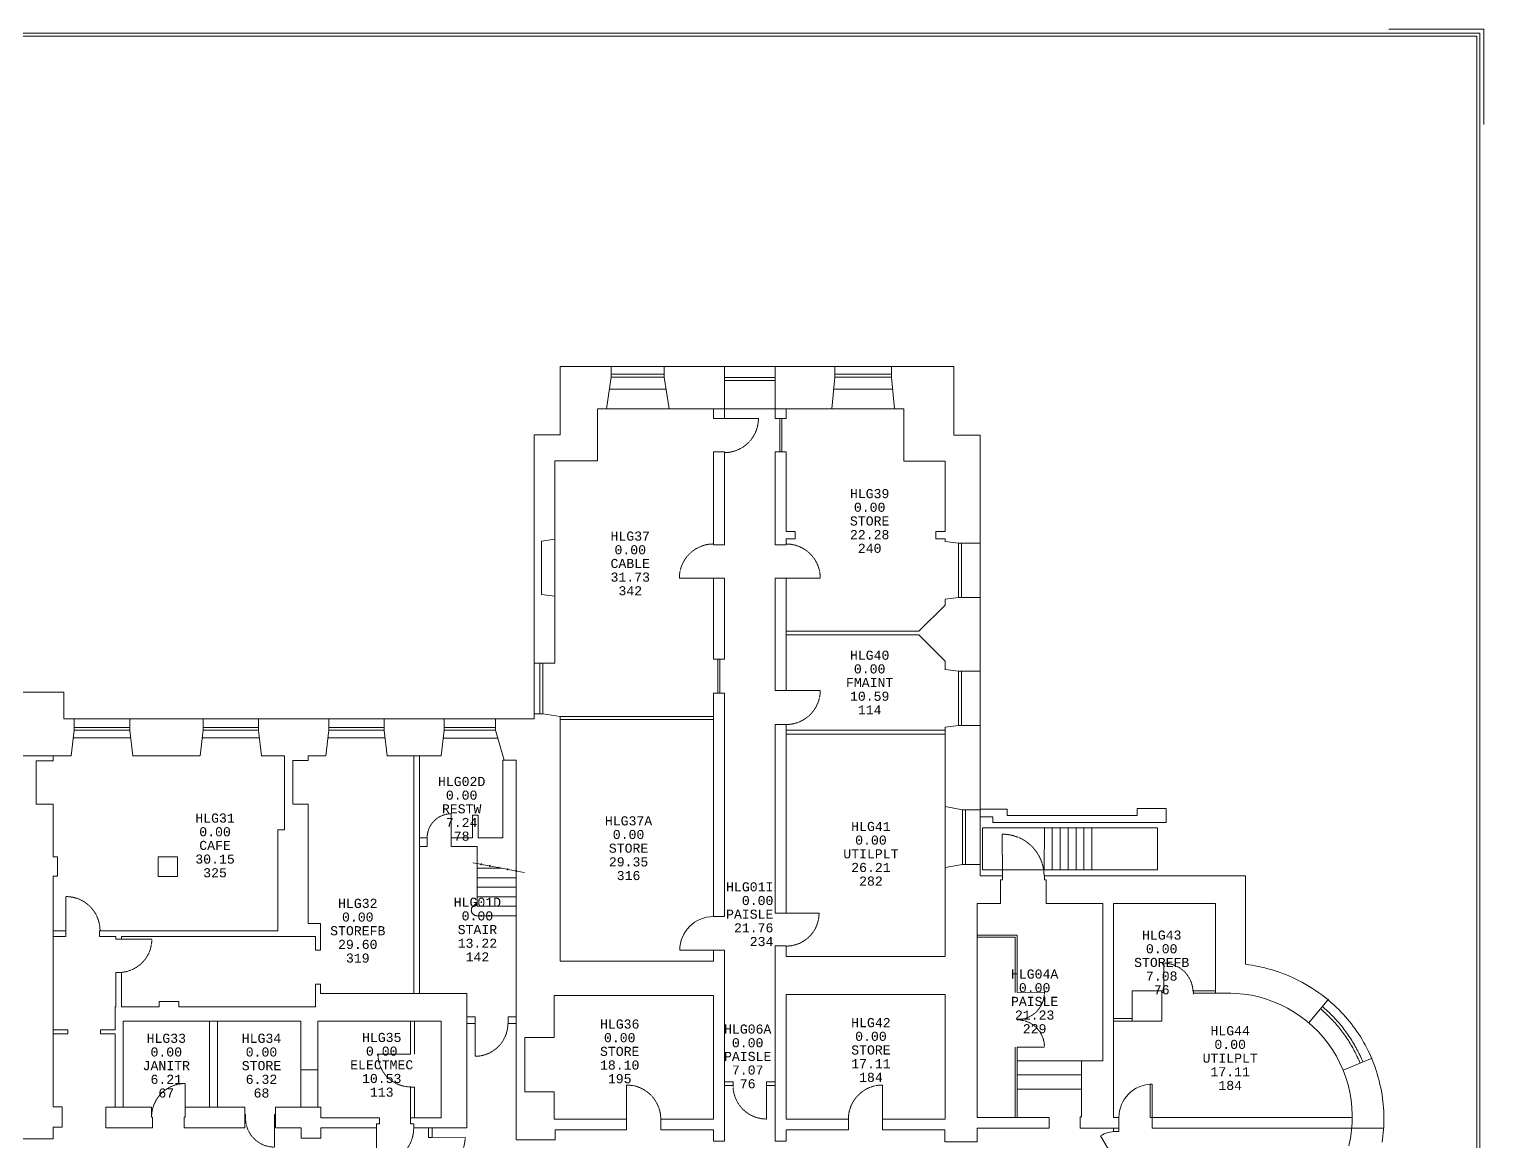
# Model space of a CAD drawing. Extents: x 0 to 84000, y 0 to 59400.
# Drawn here: x 47289 to 84000, y 31325 to 59400 of the extents above; entities that cross this region are included whole.
import ezdxf
from ezdxf.enums import TextEntityAlignment as Align

# ---------------------------------------------------------------- set-up
doc = ezdxf.new("R2010")
doc.units = 0
doc.header["$MEASUREMENT"] = 0
doc.linetypes.add('HIDDEN', pattern=[0.375, 0.25, -0.125])
doc.layers.get('0').update_dxf_attribs({"linetype": 'CONTINUOUS', "lineweight": 0})
for name, color, linetype, lineweight in [('001BUILDING', 7, 'CONTINUOUS', 0), ('001FORMAT', 7, 'CONTINUOUS', 0), ('001PARTITIONING', 7, 'CONTINUOUS', 0), ('RM$TXT', 7, 'CONTINUOUS', 0)]:
    doc.layers.add(name, color=color, linetype=linetype, lineweight=lineweight)
doc.styles.add('MONOTXT', font='MONOTXT')

# ---------------------------------------------------------------- blocks, each defined once
blk = doc.blocks.new('5HH0220B')
at = {"linetype": 'HIDDEN'}
for p, q in [((-581.947831, 738.197984), (-610.480682, 714.7817)), ((-552.51766, 760.47602), (-581.947831, 738.197984)), ((-522.235546, 781.581458), (-552.51766, 760.47602)), ((-491.148184, 801.481755), (-522.235546, 781.581458)), ((-459.303507, 820.146225), (-491.148184, 801.481755)), ((-426.750617, 837.546089), (-459.303507, 820.146225)), ((-393.539709, 853.654519), (-426.750617, 837.546089)), ((-359.721992, 868.446676), (-393.539709, 853.654519)), ((-325.34961, 881.899752), (-359.721992, 868.446676)), ((-290.475563, 893.993003), (-325.34961, 881.899752)), ((-255.153623, 904.707782), (-290.475563, 893.993003)), ((-219.438255, 914.027567), (-255.153623, 904.707782)), ((-183.38453, 921.937989), (-219.438255, 914.027567)), ((-147.048038, 928.42685), (-183.38453, 921.937989)), ((-110.48481, 933.484145), (-147.048038, 928.42685)), ((-73.751222, 937.102075), (-110.48481, 933.484145)), ((-36.903915, 939.275062), (-73.751222, 937.102075)), ((0.000295, 939.999756), (-36.903915, 939.275062)), ((-853.654149, 393.540513), (-868.446338, 359.72281)), ((-837.545688, 426.751406), (-853.654149, 393.540513)), ((-820.145792, 459.304279), (-837.545688, 426.751406)), ((-801.481292, 491.148938), (-820.145792, 459.304279)), ((-781.580966, 522.236282), (-801.481292, 491.148938)), ((-760.4755, 552.518376), (-781.580966, 522.236282)), ((-738.197436, 581.948526), (-760.4755, 552.518376)), ((-714.781125, 610.481355), (-738.197436, 581.948526)), ((-690.262674, 638.072866), (-714.781125, 610.481355)), ((-664.679889, 664.680515), (-690.262674, 638.072866)), ((-638.072216, 690.263275), (-664.679889, 664.680515)), ((-610.480682, 714.7817), (-638.072216, 690.263275)), ((-939.275027, 36.9048), (-939.999756, 0.00059)), ((-937.102005, 73.752104), (-939.275027, 36.9048)), ((-933.48404, 110.485689), (-937.102005, 73.752104)), ((-928.426711, 147.048913), (-933.48404, 110.485689)), ((-921.937816, 183.385398), (-928.426711, 147.048913)), ((-914.02736, 219.439116), (-921.937816, 183.385398)), ((-904.707541, 255.154475), (-914.02736, 219.439116)), ((-893.992729, 290.476404), (-904.707541, 255.154475)), ((-881.899446, 325.350441), (-893.992729, 290.476404)), ((-868.446338, 359.72281), (-881.899446, 325.350441))]:
    blk.add_line(p, q, dxfattribs=at)
at = {"linetype": 'Continuous'}
blk.add_line((0, 940), (0, 0), dxfattribs=at)
blk = doc.blocks.new('6HH0220B')
at = {"linetype": 'HIDDEN'}
for p, q in [((-622.426914, 381.424147), (-636.921685, 356.693722)), ((-606.972407, 405.566444), (-622.426914, 381.424147)), ((-590.581993, 429.083387), (-606.972407, 405.566444)), ((-573.280944, 451.938715), (-590.581993, 429.083387)), ((-555.095939, 474.097187), (-573.280944, 451.938715)), ((-536.055015, 495.524635), (-555.095939, 474.097187)), ((-516.187535, 516.188021), (-536.055015, 495.524635)), ((-495.52413, 536.055482), (-516.187535, 516.188021)), ((-474.096664, 555.096385), (-495.52413, 536.055482)), ((-451.938175, 573.28137), (-474.096664, 555.096385)), ((-429.082831, 590.582397), (-451.938175, 573.28137)), ((-405.565873, 606.972789), (-429.082831, 590.582397)), ((-381.423561, 622.427274), (-405.565873, 606.972789)), ((-356.693122, 636.922021), (-381.423561, 622.427274)), ((-331.412689, 650.43468), (-356.693122, 636.922021)), ((-305.621241, 662.944418), (-331.412689, 650.43468)), ((-279.358548, 674.431943), (-305.621241, 662.944418)), ((-252.665104, 684.879543), (-279.358548, 674.431943)), ((-225.582069, 694.27111), (-252.665104, 684.879543)), ((-198.151203, 702.592161), (-225.582069, 694.27111)), ((-170.414802, 709.829866), (-198.151203, 702.592161)), ((-142.415635, 715.973066), (-170.414802, 709.829866)), ((-114.196872, 721.012287), (-142.415635, 715.973066)), ((-85.802027, 724.93976), (-114.196872, 721.012287)), ((-57.274881, 727.749429), (-85.802027, 724.93976)), ((-28.659421, 729.436962), (-57.274881, 727.749429)), ((0.000229, 729.999756), (-28.659421, 729.436962)), ((-729.436935, 28.660108), (-729.999756, 0.000458)), ((-727.749375, 57.275566), (-729.436935, 28.660108)), ((-724.939679, 85.80271), (-727.749375, 57.275566)), ((-721.01218, 114.197551), (-724.939679, 85.80271)), ((-715.972932, 142.416309), (-721.01218, 114.197551)), ((-709.829706, 170.415471), (-715.972932, 142.416309)), ((-702.591974, 198.151865), (-709.829706, 170.415471)), ((-694.270897, 225.582723), (-702.591974, 198.151865)), ((-684.879306, 252.665749), (-694.270897, 225.582723)), ((-674.43168, 279.359183), (-684.879306, 252.665749)), ((-662.94413, 305.621865), (-674.43168, 279.359183)), ((-650.434368, 331.413301), (-662.94413, 305.621865)), ((-636.921685, 356.693722), (-650.434368, 331.413301))]:
    blk.add_line(p, q, dxfattribs=at)
at = {"linetype": 'Continuous'}
blk.add_line((0, 730), (0, 0), dxfattribs=at)
blk = doc.blocks.new('1HH0220B')
at = {"linetype": 'HIDDEN'}
for p, q in [((-608.111373, 608.111946), (-631.516899, 583.768778)), ((-583.768183, 631.517449), (-608.111373, 608.111946)), ((-558.524865, 653.949199), (-583.768183, 631.517449)), ((-532.420343, 675.372607), (-558.524865, 653.949199)), ((-505.494868, 695.75464), (-532.420343, 675.372607)), ((-477.789956, 715.06387), (-505.494868, 695.75464)), ((-449.348327, 733.270524), (-477.789956, 715.06387)), ((-420.213836, 750.346528), (-449.348327, 733.270524)), ((-390.431406, 766.265553), (-420.213836, 750.346528)), ((-360.04696, 781.003052), (-390.431406, 766.265553)), ((-329.107347, 794.536302), (-360.04696, 781.003052)), ((-297.660274, 806.844434), (-329.107347, 794.536302)), ((-265.754232, 817.908472), (-297.660274, 806.844434)), ((-233.438415, 827.711355), (-265.754232, 817.908472)), ((-200.762654, 836.237967), (-233.438415, 827.711355)), ((-167.777331, 843.475161), (-200.762654, 836.237967)), ((-134.533308, 849.411778), (-167.777331, 843.475161)), ((-101.081845, 854.038665), (-134.533308, 849.411778)), ((-67.474521, 857.348686), (-101.081845, 854.038665)), ((-33.763155, 859.336738), (-67.474521, 857.348686)), ((0.00027, 859.999756), (-33.763155, 859.336738)), ((-794.535992, 329.108095), (-806.844154, 297.661034)), ((-781.002713, 360.047695), (-794.535992, 329.108095)), ((-766.265185, 390.432128), (-781.002713, 360.047695)), ((-750.346132, 420.214543), (-766.265185, 390.432128)), ((-733.270101, 449.349018), (-750.346132, 420.214543)), ((-715.06342, 477.79063), (-733.270101, 449.349018)), ((-695.754164, 505.495523), (-715.06342, 477.79063)), ((-675.372106, 532.420979), (-695.754164, 505.495523)), ((-653.948673, 558.525481), (-675.372106, 532.420979)), ((-631.516899, 583.768778), (-653.948673, 558.525481)), ((-859.336706, 33.763965), (-859.999756, 0.00054)), ((-857.348622, 67.475328), (-859.336706, 33.763965)), ((-854.03857, 101.082649), (-857.348622, 67.475328)), ((-849.411652, 134.534108), (-854.03857, 101.082649)), ((-843.475003, 167.778126), (-849.411652, 134.534108)), ((-836.237778, 200.763442), (-843.475003, 167.778126)), ((-827.711135, 233.439195), (-836.237778, 200.763442)), ((-817.908222, 265.755002), (-827.711135, 233.439195)), ((-806.844154, 297.661034), (-817.908222, 265.755002))]:
    blk.add_line(p, q, dxfattribs=at)
at = {"linetype": 'Continuous'}
blk.add_line((0, 860), (0, 0), dxfattribs=at)
blk = doc.blocks.new('7HH0220B')
at = {"linetype": 'HIDDEN'}
for p, q in [((-479.04295, 377.647395), (-493.499989, 358.549108)), ((-463.847261, 396.163377), (-479.04295, 377.647395)), ((-447.936353, 414.068504), (-463.847261, 396.163377)), ((-431.334761, 431.335167), (-447.936353, 414.068504)), ((-414.068082, 447.936743), (-431.334761, 431.335167)), ((-396.16294, 463.847634), (-414.068082, 447.936743)), ((-377.646944, 479.043305), (-396.16294, 463.847634)), ((-358.548644, 493.500327), (-377.646944, 479.043305)), ((-338.897488, 507.196407), (-358.548644, 493.500327)), ((-318.723777, 520.110427), (-338.897488, 507.196407)), ((-298.058617, 532.222475), (-318.723777, 520.110427)), ((-276.933872, 543.513875), (-298.058617, 532.222475)), ((-255.382116, 553.967217), (-276.933872, 543.513875)), ((-233.436579, 563.566381), (-255.382116, 553.967217)), ((-211.1311, 572.296567), (-233.436579, 563.566381)), ((-188.500073, 580.144314), (-211.1311, 572.296567)), ((-165.578392, 587.09752), (-188.500073, 580.144314)), ((-142.401401, 593.145466), (-165.578392, 587.09752)), ((-119.004838, 598.278824), (-142.401401, 593.145466)), ((-95.424777, 602.48968), (-119.004838, 598.278824)), ((-71.697579, 605.771541), (-95.424777, 602.48968)), ((-47.859829, 608.119346), (-71.697579, 605.771541)), ((-23.948282, 609.529476), (-47.859829, 608.119346)), ((0.000191, 609.999756), (-23.948282, 609.529476)), ((-609.529453, 23.948856), (-609.999756, 0.000383)), ((-608.119301, 47.860402), (-609.529453, 23.948856)), ((-605.771473, 71.69815), (-608.119301, 47.860402)), ((-602.48959, 95.425345), (-605.771473, 71.69815)), ((-598.278712, 119.005401), (-602.48959, 95.425345)), ((-593.145331, 142.401959), (-598.278712, 119.005401)), ((-587.097365, 165.578945), (-593.145331, 142.401959)), ((-580.144136, 188.500619), (-587.097365, 165.578945)), ((-572.296368, 211.131639), (-580.144136, 188.500619)), ((-563.566161, 233.43711), (-572.296368, 211.131639)), ((-553.966976, 255.382638), (-563.566161, 233.43711)), ((-543.513615, 276.934384), (-553.966976, 255.382638)), ((-532.222195, 298.059118), (-543.513615, 276.934384)), ((-520.110127, 318.724266), (-532.222195, 298.059118)), ((-507.196088, 338.897965), (-520.110127, 318.724266)), ((-493.499989, 358.549108), (-507.196088, 338.897965))]:
    blk.add_line(p, q, dxfattribs=at)
at = {"linetype": 'Continuous'}
blk.add_line((0, 610), (0, 0), dxfattribs=at)
blk = doc.blocks.new('8HH0220B')
at = {"linetype": 'HIDDEN'}
for p, q in [((-415.327628, 741.621566), (-444.123345, 724.74412)), ((-385.891505, 757.355486), (-415.327628, 741.621566)), ((-355.860366, 771.921619), (-385.891505, 757.355486)), ((-325.280516, 785.297505), (-355.860366, 771.921619)), ((-294.199107, 797.46252), (-325.280516, 785.297505)), ((-262.664065, 808.397906), (-294.199107, 797.46252)), ((-230.724014, 818.086801), (-262.664065, 808.397906)), ((-198.428204, 826.514267), (-230.724014, 818.086801)), ((-165.826432, 833.667308), (-198.428204, 826.514267)), ((-132.968967, 839.534894), (-165.826432, 833.667308)), ((-99.906474, 844.10798), (-132.968967, 839.534894)), ((-66.689933, 847.379512), (-99.906474, 844.10798)), ((-33.370561, 849.344448), (-66.689933, 847.379512)), ((0.000267, 849.999756), (-33.370561, 849.344448)), ((-757.355122, 385.892218), (-771.921283, 355.861093)), ((-741.621175, 415.328326), (-757.355122, 385.892218)), ((-724.743702, 444.124028), (-741.621175, 415.328326)), ((-706.748727, 472.234923), (-724.743702, 444.124028)), ((-687.663997, 499.617666), (-706.748727, 472.234923)), ((-667.518939, 526.230036), (-687.663997, 499.617666)), ((-646.344617, 552.030997), (-667.518939, 526.230036)), ((-624.173678, 576.980767), (-646.344617, 552.030997)), ((-601.040308, 601.040874), (-624.173678, 576.980767)), ((-576.980179, 624.174221), (-601.040308, 601.040874)), ((-552.030388, 646.345136), (-576.980179, 624.174221)), ((-526.229407, 667.519435), (-552.030388, 646.345136)), ((-499.617019, 687.664467), (-526.229407, 667.519435)), ((-472.234257, 706.749171), (-499.617019, 687.664467)), ((-444.123345, 724.74412), (-472.234257, 706.749171)), ((-849.344416, 33.37136), (-849.999756, 0.000534)), ((-847.37945, 66.690731), (-849.344416, 33.37136)), ((-844.107886, 99.907269), (-847.37945, 66.690731)), ((-839.534769, 132.969758), (-844.107886, 99.907269)), ((-833.667151, 165.827217), (-839.534769, 132.969758)), ((-826.51408, 198.428982), (-833.667151, 165.827217)), ((-818.086584, 230.724785), (-826.51408, 198.428982)), ((-808.397658, 262.664827), (-818.086584, 230.724785)), ((-797.462243, 294.199858), (-808.397658, 262.664827)), ((-785.297199, 325.281256), (-797.462243, 294.199858)), ((-771.921283, 355.861093), (-785.297199, 325.281256))]:
    blk.add_line(p, q, dxfattribs=at)
at = {"linetype": 'Continuous'}
blk.add_line((0, 850), (0, 0), dxfattribs=at)
blk = doc.blocks.new('4HH0220B')
at = {"linetype": 'HIDDEN'}
for p, q in [((-376.811702, 739.535351), (-405.55521, 724.171642)), ((-347.487178, 753.758752), (-376.811702, 739.535351)), ((-317.626855, 766.819911), (-347.487178, 753.758752)), ((-287.276773, 778.69869), (-317.626855, 766.819911)), ((-256.483733, 789.376773), (-287.276773, 778.69869)), ((-225.295213, 798.837695), (-256.483733, 789.376773)), ((-193.759304, 807.066867), (-225.295213, 798.837695)), ((-161.924632, 814.051601), (-193.759304, 807.066867)), ((-129.840285, 819.781127), (-161.924632, 814.051601)), ((-97.555733, 824.24661), (-129.840285, 819.781127)), ((-65.120758, 827.441165), (-97.555733, 824.24661)), ((-32.585371, 829.359867), (-65.120758, 827.441165)), ((0.000261, 829.999756), (-32.585371, 829.359867)), ((-739.534997, 376.812399), (-753.758425, 347.487888)), ((-724.17126, 405.555892), (-739.534997, 376.812399)), ((-707.690904, 433.674048), (-724.17126, 405.555892)), ((-690.11934, 461.12351), (-707.690904, 433.674048)), ((-671.483663, 487.861953), (-690.11934, 461.12351)), ((-651.812607, 513.848149), (-671.483663, 487.861953)), ((-631.136504, 539.042029), (-651.812607, 513.848149)), ((-609.487234, 563.404745), (-631.136504, 539.042029)), ((-586.898179, 586.898732), (-609.487234, 563.404745)), ((-563.404171, 609.487765), (-586.898179, 586.898732)), ((-539.041434, 631.137011), (-563.404171, 609.487765)), ((-513.847535, 651.813091), (-539.041434, 631.137011)), ((-487.861321, 671.484122), (-513.847535, 651.813091)), ((-461.12286, 690.119774), (-487.861321, 671.484122)), ((-433.673381, 707.691312), (-461.12286, 690.119774)), ((-405.55521, 724.171642), (-433.673381, 707.691312)), ((-829.359836, 32.586152), (-829.999756, 0.000521)), ((-827.441104, 65.121537), (-829.359836, 32.586152)), ((-824.246518, 97.556509), (-827.441104, 65.121537)), ((-819.781004, 129.841057), (-824.246518, 97.556509)), ((-814.051448, 161.925399), (-819.781004, 129.841057)), ((-807.066684, 193.760064), (-814.051448, 161.925399)), ((-798.837482, 225.295965), (-807.066684, 193.760064)), ((-789.376532, 256.484476), (-798.837482, 225.295965)), ((-778.69842, 287.277507), (-789.376532, 256.484476)), ((-766.819612, 317.627577), (-778.69842, 287.277507)), ((-753.758425, 347.487888), (-766.819612, 317.627577))]:
    blk.add_line(p, q, dxfattribs=at)
at = {"linetype": 'Continuous'}
blk.add_line((0, 830), (0, 0), dxfattribs=at)
blk = doc.blocks.new('DLO')
for p, q in [((0, 99.9999), (-5.4945, 99.9999)), ((-5.4945, 99.9999), (-5.4945, 0)), ((0, 0), (0, 99.9999)), ((-5.4945, 0), (0, 0))]:
    blk.add_line(p, q)
blk.add_arc((0, 0), 99.9999, 90, 180)

msp = doc.modelspace()

# ---------------------------------------------------------------- linework, layer by layer
at = {"layer": '001BUILDING', "linetype": 'Continuous'}
for p, q in [((60693, 50886), (60693, 49163)), ((60693, 50886), (70621, 50886)), ((61979, 50616), (61979, 50886)), ((63318, 50691), (61979, 50691)), ((63318, 50616), (63318, 50886)), ((64833, 49820), (64833, 50886)), ((66118, 49820), (66118, 50886)), ((67619, 50886), (67619, 50616)), ((69049, 50691), (67619, 50691)), ((69048, 50886), (69048, 50616)), ((70621, 50886), (70621, 49158)), ((61859, 49820), (61979, 50617)), ((61933, 50314), (63363, 50314)), ((63318, 50616), (61979, 50616)), ((63318, 50616), (63439, 49820)), ((66118, 50612), (64833, 50612)), ((66118, 50537), (64833, 50537)), ((67619, 50616), (67544, 49820)), ((69077, 50318), (67590, 50318)), ((69049, 50616), (67619, 50616)), ((69123, 49820), (69049, 50617)), ((61628, 49820), (69363, 49820)), ((61628, 49820), (61628, 48510)), ((64558, 49820), (64558, 49575)), ((64558, 49575), (64833, 49575)), ((64833, 49820), (64833, 49575)), ((66118, 49820), (66118, 49575)), ((66118, 49575), (66393, 49575)), ((66231, 49575), (66231, 48735)), ((66231, 49575), (66281, 49575)), ((66281, 49575, -13), (66281, 48735, -13)), ((66393, 49820), (66393, 49575)), ((69363, 49820), (69363, 48500)), ((60035, 49163), (60035, 42002)), ((60035, 49163), (60693, 49163)), ((70621, 49158), (71290, 49158)), ((71290, 49158), (71290, 38037)), ((60558, 48510), (60558, 43405)), ((60558, 48510), (61628, 48510)), ((64558, 48735), (64833, 48735)), ((64558, 48735), (64558, 46390)), ((64833, 48735), (64833, 46390)), ((66118, 48735), (66393, 48735)), ((66118, 48735), (66118, 46390)), ((66231, 48735), (66281, 48735)), ((66393, 48735), (66393, 46725)), ((69363, 48500), (70403, 48500)), ((70403, 48500), (70403, 46725)), ((66393, 46725), (66618, 46725)), ((66618, 46725), (66618, 46540)), ((70173, 46725), (70403, 46725)), ((70173, 46725), (70173, 46540)), ((60221, 46485), (60221, 45135)), ((60559, 46530), (60222, 46485)), ((64558, 46390), (64833, 46390)), ((64671, 46390), (64721, 46390)), ((66118, 46390), (66393, 46390)), ((66393, 46540), (66393, 46390)), ((66393, 46540), (66618, 46540)), ((70173, 46540), (70403, 46540)), ((70403, 46540), (70403, 46465)), ((70404, 46470), (70744, 46427)), ((70743, 45063), (70743, 46428)), ((70743, 46428), (71290, 46428)), ((70818, 45063), (70818, 46428)), ((64558, 45550), (64833, 45550)), ((64558, 45550), (64558, 43505)), ((64671, 45550), (64721, 45550)), ((64833, 45550), (64833, 43505)), ((66118, 45550), (66393, 45550)), ((66118, 45550), (66118, 42715)), ((66393, 45550), (66393, 42715)), ((60559, 45090), (60222, 45135)), ((69745, 44210), (70403, 44867)), ((70403, 45020), (70743, 45063)), ((70403, 45013), (70403, 44868)), ((70743, 45063), (71290, 45063)), ((66393, 44210), (69745, 44210)), ((66393, 44115), (69745, 44115)), ((69745, 44114), (70403, 43456)), ((60254, 43405), (60035, 43405)), ((60179, 43405), (60179, 42125)), ((60254, 43405), (60558, 43405)), ((60254, 43405), (60254, 42125)), ((64558, 43505), (64833, 43505)), ((64671, 43485), (64671, 42645)), ((64721, 43485, -13), (64721, 42645, -13)), ((70403, 43457), (70403, 43239)), ((70404, 43242), (70743, 43199)), ((70743, 43199), (71290, 43199)), ((70743, 41834), (70743, 43199)), ((70818, 41834), (70818, 43199)), ((37481, 42669), (48164, 42669)), ((48164, 42669), (48164, 42005)), ((64558, 42645), (64833, 42645)), ((64558, 42645), (64558, 37010)), ((64833, 42645), (64833, 37010)), ((66118, 42715), (66393, 42715)), ((48164, 42002), (60035, 42002)), ((48429, 42002), (48429, 41709)), ((49829, 42002), (49829, 41709)), ((51679, 42002), (51679, 41709)), ((53079, 42002), (53079, 41709)), ((54849, 42002), (54849, 41709)), ((56249, 42002), (56249, 41709)), ((57759, 41709), (57759, 42002)), ((59058, 41709), (59058, 42002)), ((60254, 42125), (60035, 42125)), ((60689, 42055), (60254, 42125)), ((60688, 42055), (60688, 35885)), ((66118, 41855), (66393, 41855)), ((66118, 41855), (66118, 37095)), ((66393, 41855), (66393, 37095)), ((48429, 41709), (48354, 41064)), ((49851, 41520), (48407, 41520)), ((49829, 41784), (48429, 41784)), ((49829, 41709), (48429, 41709)), ((49905, 41063), (49829, 41708)), ((51679, 41709), (51604, 41064)), ((53101, 41520), (51657, 41520)), ((53079, 41784), (51679, 41784)), ((53079, 41709), (51679, 41709)), ((53155, 41063), (53079, 41708)), ((54849, 41709), (54774, 41064)), ((56270, 41520), (54827, 41520)), ((56240, 41784), (54849, 41784)), ((56248, 41709), (54849, 41709)), ((56324, 41063), (56249, 41708)), ((57759, 41709), (57684, 41064)), ((57735, 41511), (59116, 41511)), ((59058, 41709), (57759, 41709)), ((59058, 41784), (57767, 41784)), ((59277, 40954), (59058, 41709)), ((66393, 41715), (70403, 41715)), ((66393, 41615), (70398, 41615)), ((70403, 41792), (70743, 41834)), ((70403, 41790), (70403, 36005)), ((70743, 41834), (71290, 41834)), ((46732, 41066), (48353, 41066)), ((47464, 40936), (47894, 40936)), ((47464, 39846), (47464, 40936)), ((47894, 40936), (47894, 41066)), ((49901, 41064), (51595, 41064)), ((53144, 41064), (53734, 41064)), ((53734, 39194), (53734, 41064)), ((53944, 40944), (54334, 40944)), ((53944, 39844), (53944, 40944)), ((54334, 40944), (54334, 41064)), ((54334, 41064), (54766, 41064)), ((56315, 41064), (57684, 41064)), ((56994, 35069), (56994, 41064)), ((57144, 35069), (57144, 41064)), ((59244, 40954), (59583, 40954)), ((59244, 38994), (59244, 40954)), ((59583, 31379), (59583, 40954)), ((47464, 39846), (47894, 39846)), ((47894, 38516), (47894, 39846)), ((53944, 39844), (54334, 39844)), ((54334, 36834), (54334, 39844)), ((70403, 39785), (70846, 39705)), ((70846, 39705), (71290, 39705)), ((70846, 39705), (70846, 38325)), ((70921, 39705), (70921, 38325)), ((71290, 39722), (71290, 39526)), ((71290, 39722), (71969, 39722)), ((71969, 39722), (71969, 39563)), ((75249, 39737), (75249, 39563)), ((75249, 39737), (75983, 39737)), ((75983, 39737), (75983, 39381)), ((58474, 39564), (58624, 39564)), ((58474, 38994), (58474, 39564)), ((58624, 38994), (58624, 39564)), ((71290, 39526), (71609, 39526)), ((71609, 39526), (71609, 39381)), ((71609, 39381), (75983, 39381)), ((71969, 39563), (75249, 39563)), ((53564, 39194), (53734, 39194)), ((53564, 36654), (53564, 39194)), ((57144, 38994), (57334, 38994)), ((57334, 38779), (57334, 38994)), ((57943, 38779), (57943, 38994)), ((57943, 38994), (58474, 38994)), ((58624, 38994), (59244, 38994)), ((71346, 38188), (71346, 39250)), ((71346, 39250), (72907, 39250)), ((72908, 39250), (72907, 38188)), ((72908, 39250), (75761, 39250)), ((73108, 39250), (73107, 38188)), ((73308, 39250), (73307, 38188)), ((73508, 39250), (73507, 38188)), ((73708, 39250), (73707, 38188)), ((73908, 39250), (73907, 38188)), ((74108, 39250), (74107, 38188)), ((75761, 39250), (75761, 38188)), ((57144, 38779), (57334, 38779)), ((57943, 38779), (58593, 38779)), ((58593, 37269), (58593, 38779)), ((47894, 38516), (48004, 38516)), ((48004, 38026), (48004, 38516)), ((50544, 38024), (50544, 38514)), ((50544, 38514), (51034, 38514)), ((51034, 38024), (51034, 38514)), ((58489, 38367), (58689, 38329)), ((58593, 38229), (59216, 38229)), ((58689, 38329), (58690, 38308)), ((58690, 38308), (58707, 38346)), ((58707, 38346), (58709, 38325)), ((58709, 38325), (58709, 38325)), ((58709, 38325), (58909, 38287)), ((58909, 38287), (58910, 38267)), ((58910, 38267), (58927, 38304)), ((58927, 38304), (58928, 38283)), ((58928, 38283), (58928, 38283)), ((58928, 38283), (59129, 38245)), ((59129, 38245), (59130, 38225)), ((59130, 38225), (59147, 38262)), ((59147, 38262), (59148, 38242)), ((59148, 38242), (59148, 38242)), ((59148, 38242), (59349, 38203)), ((59349, 38203), (59350, 38183)), ((59350, 38183), (59367, 38220)), ((59367, 38220), (59368, 38200)), ((59368, 38200), (59368, 38200)), ((59368, 38200), (59568, 38162)), ((70404, 38245), (70846, 38325)), ((70846, 38325), (71290, 38325)), ((70847, 38324), (70846, 38325)), ((72907, 38188), (71346, 38188)), ((75761, 38188), (72907, 38188)), ((47894, 38026), (48004, 38026)), ((47894, 32206), (47894, 38026)), ((50544, 38024), (51034, 38024)), ((58593, 37989), (59583, 37989)), ((59568, 38162), (59570, 38141)), ((59570, 38141), (59587, 38178)), ((59587, 38178), (59588, 38158)), ((59588, 38158), (59788, 38120)), ((71290, 38037), (71848, 38037)), ((71798, 37938), (71848, 37938)), ((71798, 37338), (71798, 37938)), ((71848, 38036), (71848, 37938)), ((72908, 38037), (77987, 38037)), ((72908, 38036), (72908, 37938)), ((72908, 37938), (72958, 37938)), ((72958, 37338), (72958, 37938)), ((77987, 38037), (77987, 35806)), ((58593, 37749), (59583, 37749)), ((58593, 37509), (59583, 37509)), ((58449, 37185), (58448, 37174)), ((58448, 37174), (58449, 37162)), ((58450, 37196), (58449, 37185)), ((58449, 37162), (58450, 37151)), ((58452, 37208), (58450, 37196)), ((58450, 37151), (58452, 37140)), ((58456, 37218), (58452, 37208)), ((58452, 37140), (58456, 37129)), ((58459, 37229), (58456, 37218)), ((58456, 37129), (58459, 37118)), ((58464, 37240), (58459, 37229)), ((58459, 37118), (58464, 37108)), ((58470, 37249), (58464, 37240)), ((58464, 37108), (58470, 37098)), ((58476, 37259), (58470, 37249)), ((58470, 37098), (58476, 37088)), ((58483, 37268), (58476, 37259)), ((58476, 37088), (58483, 37080)), ((58491, 37276), (58483, 37268)), ((58483, 37080), (58491, 37071)), ((58499, 37284), (58491, 37276)), ((58508, 37291), (58499, 37284)), ((58518, 37297), (58508, 37291)), ((58528, 37303), (58518, 37297)), ((58538, 37308), (58528, 37303)), ((58549, 37312), (58538, 37308)), ((58560, 37315), (58549, 37312)), ((58571, 37317), (58560, 37315)), ((58582, 37318), (58571, 37317)), ((58593, 37319), (58582, 37318)), ((58593, 37269), (59583, 37269)), ((66118, 37095), (66393, 37095)), ((71213, 31938), (71213, 37338)), ((71213, 37338), (71798, 37338)), ((72958, 37338), (74383, 37338)), ((74383, 33368), (74383, 37338)), ((74653, 31938), (74653, 37338)), ((74653, 37338), (77223, 37338)), ((77223, 35078), (77223, 37338)), ((54334, 36834), (54639, 36834)), ((54639, 36164), (54639, 36834)), ((58491, 37071), (58499, 37063)), ((58499, 37063), (58508, 37056)), ((58508, 37056), (58518, 37050)), ((58518, 37050), (58528, 37044)), ((58528, 37044), (58538, 37040)), ((58538, 37040), (58549, 37036)), ((58549, 37036), (58560, 37033)), ((58560, 37033), (58571, 37030)), ((58571, 37030), (58582, 37029)), ((58582, 37029), (58593, 37029)), ((58593, 37029), (59583, 37029)), ((64558, 37010), (64833, 37010)), ((47894, 36654), (48219, 36654)), ((47894, 36504), (48219, 36504)), ((48219, 36504), (48219, 36654)), ((49069, 36654), (53564, 36654)), ((49069, 36504), (49069, 36654)), ((49069, 36504), (49474, 36504)), ((49474, 36439), (49474, 36504)), ((49474, 36439), (49624, 36439)), ((49624, 36439), (49624, 36504)), ((49624, 36504), (54514, 36504)), ((54514, 36164), (54514, 36504)), ((71213, 36538), (72223, 36538)), ((71213, 36488), (72173, 36488)), ((72173, 35098), (72173, 36488)), ((72223, 35098), (72223, 36538)), ((54514, 36164), (54639, 36164)), ((64558, 36160), (64833, 36160)), ((64558, 36160), (64558, 35885)), ((64833, 36160), (64833, 31340)), ((66118, 36275), (66118, 31340)), ((66118, 36275), (66393, 36275)), ((66393, 36275), (66393, 36005)), ((66393, 36005), (70398, 36005)), ((60688, 35885), (64558, 35885)), ((78068, 35795), (77987, 35806)), ((78149, 35782), (78068, 35795)), ((78230, 35767), (78149, 35782)), ((78310, 35751), (78230, 35767)), ((78390, 35733), (78310, 35751)), ((78470, 35714), (78390, 35733)), ((78549, 35693), (78470, 35714)), ((78628, 35671), (78549, 35693)), ((78707, 35647), (78628, 35671)), ((78785, 35622), (78707, 35647)), ((78863, 35595), (78785, 35622)), ((49474, 35598), (49624, 35598)), ((49474, 34734), (49474, 35598)), ((49624, 34734), (49624, 35598)), ((54514, 34734), (54514, 35304)), ((54514, 35304), (54639, 35304)), ((54639, 35069), (54639, 35304)), ((78940, 35566), (78863, 35595)), ((79016, 35536), (78940, 35566)), ((79092, 35505), (79016, 35536)), ((79167, 35472), (79092, 35505)), ((79254, 35431), (79167, 35472)), ((79167, 35472), (79167, 35472)), ((79340, 35388), (79254, 35431)), ((79425, 35343), (79340, 35388)), ((79508, 35297), (79425, 35343)), ((79591, 35248), (79508, 35297)), ((79672, 35197), (79591, 35248)), ((54639, 35069), (58333, 35069)), ((58333, 31684), (58333, 35069)), ((64558, 35020), (60538, 35020)), ((60538, 35020), (60538, 33960)), ((64558, 35020), (64558, 31900)), ((66393, 35040), (70403, 35040)), ((66393, 35040), (66393, 31900)), ((70403, 35040), (70403, 31900)), ((75123, 35138), (75923, 35138)), ((75123, 34368), (75123, 35138)), ((75873, 34368), (75873, 35138)), ((75923, 35096), (75873, 35096)), ((75923, 35096), (75923, 35138)), ((76667, 35049), (76668, 35078)), ((76668, 35078), (76668, 35138)), ((76668, 35138), (77223, 35138)), ((77614, 35078), (76668, 35078)), ((77748, 35072), (77554, 35078)), ((77942, 35054), (77748, 35072)), ((78134, 35024), (77942, 35054)), ((78324, 34981), (78134, 35024)), ((78511, 34928), (78324, 34981)), ((78694, 34862), (78511, 34928)), ((79580, 34331), (80081, 34927)), ((79753, 35144), (79672, 35197)), ((79831, 35090), (79753, 35144)), ((79909, 35033), (79831, 35090)), ((79985, 34975), (79909, 35033)), ((80060, 34915), (79985, 34975)), ((80133, 34853), (80060, 34915)), ((49464, 34154), (49464, 34734)), ((49464, 34734), (49474, 34734)), ((49624, 34734), (50574, 34734)), ((50574, 34864), (51064, 34864)), ((50574, 34734), (50574, 34864)), ((51064, 34734), (51064, 34864)), ((51064, 34734), (54514, 34734)), ((78873, 34786), (78694, 34862)), ((79047, 34698), (78873, 34786)), ((79215, 34600), (79047, 34698)), ((79376, 34491), (79215, 34600)), ((79908, 34654), (79875, 34682)), ((79940, 34626), (79908, 34654)), ((79957, 34711), (79923, 34740)), ((79972, 34598), (79940, 34626)), ((79989, 34683), (79957, 34711)), ((80003, 34569), (79972, 34598)), ((80022, 34653), (79989, 34683)), ((80035, 34540), (80003, 34569)), ((80054, 34624), (80022, 34653)), ((80065, 34510), (80035, 34540)), ((80086, 34594), (80054, 34624)), ((80096, 34480), (80065, 34510)), ((80118, 34564), (80086, 34594)), ((80149, 34533), (80118, 34564)), ((80205, 34789), (80133, 34853)), ((80180, 34502), (80149, 34533)), ((80275, 34724), (80205, 34789)), ((80344, 34657), (80275, 34724)), ((80399, 34600), (80344, 34657)), ((80344, 34657), (80344, 34657)), ((80453, 34543), (80399, 34600)), ((80506, 34484), (80453, 34543)), ((47894, 34149), (48264, 34149)), ((48264, 34054), (48264, 34149)), ((49094, 34154), (49464, 34154)), ((49094, 34054), (49094, 34154)), ((49659, 34374), (54149, 34374)), ((49659, 34374), (49659, 32204)), ((51844, 32204), (51844, 34374)), ((52039, 32204), (52039, 34374)), ((54149, 33144), (54149, 34374)), ((54579, 34374), (57689, 34374)), ((54579, 33144), (54579, 34374)), ((56914, 33535), (56914, 34374)), ((57014, 33535), (57014, 34374)), ((57689, 31934), (57689, 34374)), ((58333, 34479), (58541, 34479)), ((58333, 34314), (58541, 34314)), ((58541, 34479), (58541, 34314)), ((59376, 34479), (59376, 34314)), ((59376, 34479), (59583, 34479)), ((59376, 34314), (59583, 34314)), ((75123, 34438), (74653, 34438)), ((75873, 34368), (74653, 34368)), ((79531, 34373), (79376, 34491)), ((79677, 34245), (79531, 34373)), ((79816, 34109), (79677, 34245)), ((80126, 34450), (80096, 34480)), ((80156, 34419), (80126, 34450)), ((80185, 34388), (80156, 34419)), ((80210, 34471), (80180, 34502)), ((80214, 34357), (80185, 34388)), ((80240, 34439), (80210, 34471)), ((80243, 34325), (80214, 34357)), ((80270, 34407), (80240, 34439)), ((80271, 34293), (80243, 34325)), ((80299, 34375), (80270, 34407)), ((80299, 34260), (80271, 34293)), ((80328, 34342), (80299, 34375)), ((80327, 34228), (80299, 34260)), ((80354, 34195), (80327, 34228)), ((80356, 34309), (80328, 34342)), ((80380, 34161), (80354, 34195)), ((80384, 34276), (80356, 34309)), ((80407, 34127), (80380, 34161)), ((80412, 34242), (80384, 34276)), ((80439, 34208), (80412, 34242)), ((80466, 34173), (80439, 34208)), ((80492, 34138), (80466, 34173)), ((80558, 34425), (80506, 34484)), ((80608, 34364), (80558, 34425)), ((80657, 34302), (80608, 34364)), ((80705, 34239), (80657, 34302)), ((80752, 34176), (80705, 34239)), ((80797, 34111), (80752, 34176)), ((47894, 34054), (48264, 34054)), ((49094, 34054), (49464, 34054)), ((49464, 32204), (49464, 34054)), ((59798, 33960), (59798, 32590)), ((60538, 33960), (59798, 33960)), ((79946, 33964), (79816, 34109)), ((80066, 33811), (79946, 33964)), ((80177, 33651), (80066, 33811)), ((80432, 34093), (80407, 34127)), ((80458, 34059), (80432, 34093)), ((80483, 34024), (80458, 34059)), ((80508, 33989), (80483, 34024)), ((80518, 34103), (80492, 34138)), ((80532, 33954), (80508, 33989)), ((80544, 34068), (80518, 34103)), ((80556, 33919), (80532, 33954)), ((80569, 34032), (80544, 34068)), ((80579, 33883), (80556, 33919)), ((80594, 33996), (80569, 34032)), ((80602, 33847), (80579, 33883)), ((80618, 33960), (80594, 33996)), ((80624, 33810), (80602, 33847)), ((80642, 33923), (80618, 33960)), ((80646, 33774), (80624, 33810)), ((80665, 33886), (80642, 33923)), ((80688, 33849), (80665, 33886)), ((80711, 33812), (80688, 33849)), ((80733, 33774), (80711, 33812)), ((80841, 34046), (80797, 34111)), ((80884, 33980), (80841, 34046)), ((80925, 33912), (80884, 33980)), ((80965, 33844), (80925, 33912)), ((81003, 33775), (80965, 33844)), ((81040, 33706), (81003, 33775)), ((72173, 31938), (72173, 33718)), ((72223, 31938), (72223, 33718)), ((80277, 33485), (80177, 33651)), ((80367, 33312), (80277, 33485)), ((80445, 33137), (81178, 33439)), ((80668, 33737), (80646, 33774)), ((80689, 33700), (80668, 33737)), ((80710, 33662), (80689, 33700)), ((80730, 33624), (80710, 33662)), ((80750, 33587), (80730, 33624)), ((80754, 33736), (80733, 33774)), ((80769, 33548), (80750, 33587)), ((80776, 33698), (80754, 33736)), ((80788, 33510), (80769, 33548)), ((80796, 33660), (80776, 33698)), ((80806, 33471), (80788, 33510)), ((80817, 33621), (80796, 33660)), ((80824, 33433), (80806, 33471)), ((80836, 33582), (80817, 33621)), ((80842, 33394), (80824, 33433)), ((80856, 33543), (80836, 33582)), ((80874, 33503), (80856, 33543)), ((80893, 33464), (80874, 33503)), ((80911, 33424), (80893, 33464)), ((80928, 33384), (80911, 33424)), ((81081, 33625), (81040, 33706)), ((81040, 33706), (81040, 33706)), ((81119, 33544), (81081, 33625)), ((81156, 33462), (81119, 33544)), ((81190, 33379), (81156, 33462)), ((54149, 33144), (54579, 33144)), ((72223, 33368), (73843, 33368)), ((73843, 31956), (73843, 33368)), ((74383, 33368), (73843, 33368)), ((80446, 33134), (80367, 33312)), ((80514, 32952), (80446, 33134)), ((80859, 33354), (80842, 33394)), ((80875, 33315), (80859, 33354)), ((80945, 33344), (80928, 33384)), ((81223, 33295), (81190, 33379)), ((81254, 33210), (81223, 33295)), ((81283, 33125), (81254, 33210)), ((81309, 33039), (81283, 33125)), ((56914, 31934), (56914, 32705)), ((57011, 32705), (56914, 32705)), ((56946, 32707), (56978, 32706)), ((56978, 32706), (57011, 32705)), ((57014, 31934), (57014, 32705)), ((64833, 32840), (65056, 32840)), ((64833, 32745), (65056, 32745)), ((65056, 32745), (65056, 32840)), ((65896, 32840), (66118, 32840)), ((65896, 32745), (65896, 32840)), ((65896, 32745), (66118, 32745)), ((72223, 33013), (73843, 33013)), ((80571, 32766), (80514, 32952)), ((80615, 32577), (80571, 32766)), ((81334, 32952), (81309, 33039)), ((81357, 32865), (81334, 32952)), ((81378, 32777), (81357, 32865)), ((81397, 32689), (81378, 32777)), ((81414, 32601), (81397, 32689)), ((60538, 32590), (59798, 32590)), ((60538, 32590), (60538, 31900)), ((72223, 32658), (73843, 32658)), ((80648, 32385), (80615, 32577)), ((80669, 32192), (80648, 32385)), ((81429, 32512), (81414, 32601)), ((81442, 32423), (81429, 32512)), ((81452, 32344), (81442, 32423)), ((81442, 32423), (81442, 32423)), ((81460, 32265), (81452, 32344)), ((47894, 32206), (48124, 32206)), ((48124, 32206), (48124, 31696)), ((49224, 32204), (49224, 31684)), ((49224, 32204), (50379, 32204)), ((50379, 32204), (50379, 31949)), ((50379, 31949), (50404, 31949)), ((50404, 31949), (50404, 31684)), ((51204, 31949), (51229, 31949)), ((51204, 31949), (51204, 31684)), ((51229, 32204), (52729, 32204)), ((51229, 32204), (51229, 31949)), ((52729, 31684), (52729, 32204)), ((52729, 32014), (52751, 32014)), ((52751, 31924), (52751, 32014)), ((53481, 31924), (53481, 32014)), ((53481, 32014), (53504, 32014)), ((53504, 32204), (54654, 32204)), ((53504, 31684), (53504, 32204)), ((54654, 32204), (54654, 31934)), ((73813, 31668), (73813, 31956)), ((73813, 31956), (73843, 31956)), ((80678, 31997), (80669, 32192)), ((80674, 31803), (80678, 31997)), ((81467, 32185), (81460, 32265)), ((81472, 32106), (81467, 32185)), ((81475, 32027), (81472, 32106)), ((81477, 31947), (81475, 32027)), ((81477, 31868), (81477, 31947)), ((47894, 31696), (48124, 31696)), ((47894, 31696), (47894, 31401)), ((49224, 31684), (50404, 31684)), ((51204, 31684), (52729, 31684)), ((52751, 31924), (52729, 31924)), ((53481, 31924), (53504, 31924)), ((53504, 31684), (54154, 31684)), ((54154, 31419), (54154, 31684)), ((54654, 31934), (56134, 31934)), ((54654, 31684), (56054, 31684)), ((54654, 31419), (54654, 31684)), ((56054, 31684), (56054, 31784)), ((56054, 31784), (56134, 31784)), ((56134, 31934), (56134, 31784)), ((56914, 31934), (56914, 31784)), ((56914, 31934), (57689, 31934)), ((56914, 31784), (56994, 31784)), ((56994, 31784), (56994, 31684)), ((56994, 31684), (58333, 31684)), ((57364, 31684), (57364, 31439)), ((57458, 31684), (57458, 31439)), ((62368, 31900), (60538, 31900)), ((60568, 31630), (62368, 31630)), ((60568, 31379), (60568, 31630)), ((62368, 31900), (62368, 31630)), ((64558, 31900), (63228, 31900)), ((63228, 31900), (63228, 31630)), ((63228, 31630), (64558, 31630)), ((64558, 31630), (64558, 31340)), ((66393, 31900), (67963, 31900)), ((66393, 31630), (67963, 31630)), ((66393, 31630), (66393, 31340)), ((67963, 31900), (67963, 31630)), ((68823, 31900), (70403, 31900)), ((68823, 31900), (68823, 31630)), ((68823, 31630), (70398, 31630)), ((70398, 31330), (70398, 31630)), ((71213, 31938), (73033, 31938)), ((71213, 31330), (71213, 31668)), ((71213, 31668), (73033, 31668)), ((73033, 31668), (73033, 31938)), ((74788, 31668), (73813, 31668)), ((74788, 31938), (74653, 31938)), ((74656, 31668), (74656, 31588)), ((74656, 31588), (74788, 31588)), ((74788, 31668), (74788, 31938)), ((74788, 31668), (74788, 31588)), ((75628, 31668), (75628, 31938)), ((80678, 31938), (75628, 31938)), ((81471, 31668), (75628, 31668)), ((80631, 31416), (80659, 31609)), ((80659, 31609), (80674, 31803)), ((81461, 31551), (81468, 31630)), ((81468, 31630), (81473, 31709)), ((81471, 31668), (81476, 31788)), ((81476, 31788), (81477, 31868)), ((46914, 31401), (47894, 31401)), ((54154, 31419), (54654, 31419)), ((57458, 31439), (57364, 31439)), ((59583, 31379), (60568, 31379)), ((64558, 31340), (64833, 31340)), ((66118, 31340), (66393, 31340)), ((70398, 31330), (71213, 31330)), ((80592, 31226), (80631, 31416)), ((81432, 31315), (81443, 31394)), ((81443, 31394), (81453, 31472)), ((81453, 31472), (81461, 31551))]:
    msp.add_line(p, q, dxfattribs=at)
msp.add_polyline3d([(54149, 33144, 0), (54149, 32204, 0), (54579, 32204, 0), (54579, 33144, 0)], close=True, dxfattribs=at)
at = {"layer": '001FORMAT'}
for p, q in [((100, 59300), (83900, 59300)), ((175, 59225), (83825, 59225)), ((81597, 59400), (84000, 59400)), ((83825, 59225), (83825, 175)), ((83900, 59300), (83900, 100)), ((84000, 56997), (84000, 59400))]:
    msp.add_line(p, q, dxfattribs=at)
at = {"layer": '001PARTITIONING', "linetype": 'Continuous'}
for p, q in [((60687, 42055), (64558, 42055)), ((60688, 41980), (64558, 41980)), ((74722, 30803), (74326, 31481))]:
    msp.add_line(p, q, dxfattribs=at)
msp.add_lwpolyline([(64558, 36160), (63708, 36160)], dxfattribs=at)
for centre, radius, end in [((64558, 36160), 850, 180), ((74722, 30803), 785, 120.3088)]:
    msp.add_arc(centre, radius, 90, end, dxfattribs=at)

# ---------------------------------------------------------------- block references
for name, p, xscale, yscale, zscale, rotation in [('1HH0220B', (64833, 49575), 0.999998, -0.999998, 0.999998, 90), ('1HH0220B', (64558, 45550), 0.999998, -0.999998, 0.999998, 270), ('1HH0220B', (64558, 45550), 0.999998, -0.999998, 0.999998, 270), ('1HH0220B', (66393, 45550), -0.999998, -0.999998, 0.999998, 89.903412), ('1HH0220B', (66393, 42715), 0.999998, -0.999998, 0.999998, 90.09632700000002), ('7HH0220B', (57943, 38994), -0.999998, -0.999998, 0.999998, 179.999964), ('1HH0220B', (71848, 38036), -1.224127599999999, 1.224127599999999, 1.224127599999999, 0.096255), ('1HH0220B', (48219, 36654), 0.999998, -0.999998, 0.999998, 180.096588), ('4HH0220B', (66393, 37095), 0.999998, -0.999998, 0.999998, 89.99976600000001), ('1HH0220B', (49544, 36440), 0.9793985999999998, -0.9793985999999998, 0.9793985999999998, 90), ('1HH0220B', (75923, 35096), 0.857377, -0.857377, 0.857377, 180.192511), ('1HH0220B', (72223, 35098), -0.7999983999999999, 0.7999983999999999, 0.7999983999999999, 270.096255), ('4HH0220B', (58541, 34314), 0.999998, 0.999998, 0.999998, 180.000036), ('1HH0220B', (72223, 33718), 0.7999983999999999, 0.7999983999999999, 0.7999983999999999, 269.903745), ('5HH0220B', (56914, 33535), 0.8729979999999999, 0.8729979999999999, 0.8729979999999999, 90.00003599999997), ('8HH0220B', (51229, 31949), 0.999998, 0.999998, 0.999998, 3.6e-05), ('1HH0220B', (62368, 31900), 0.999998, -0.999998, 0.999998, 180.000036), ('1HH0220B', (65896, 32745), 0.9800081999999999, -0.9800081999999999, 0.9800081999999999, 0.096327), ('1HH0220B', (68823, 31900), 0.999998, 0.999998, 0.999998, 359.903484), ('6HH0220B', (53481, 31924), -0.999998, 0.999998, 0.999998, 179.999964), ('5HH0220B', (56054, 31684), 0.999998, 0.999998, 0.999998, 180.000036), ('1HH0220B', (57458, 31439), 0.9700006, -0.9700006, 0.9700006, 90.096588)]:
    msp.add_blockref(name, p, dxfattribs=dict(at, xscale=xscale, yscale=yscale, zscale=zscale, rotation=rotation))
at = {"layer": '001PARTITIONING', "linetype": 'Continuous', "xscale": 8.4, "yscale": 8.4, "zscale": 8.4}
msp.add_blockref('DLO', (75628, 31938), dxfattribs=at)

# ---------------------------------------------------------------- texts
at = {"layer": 'RM$TXT', "style": 'MONOTXT'}
for s, p in [('HLG39', (68500, 47566)), ('0.00', (68500, 47221)), ('STORE', (68500, 46876)), ('HLG37', (62459, 46494)), ('22.28', (68500, 46531)), ('0.00', (62459, 46149)), ('240', (68500, 46186)), ('CABLE', (62459, 45804)), ('31.73', (62459, 45459)), ('342', (62459, 45114)), ('HLG40', (68500, 43489)), ('0.00', (68500, 43144)), ('FMAINT', (68500, 42799)), ('10.59', (68500, 42454)), ('114', (68500, 42109)), ('HLG02D', (58204, 40303)), ('0.00', (58204, 39958)), ('RESTW', (58204, 39613)), ('HLG31', (51981, 39380)), ('7.24', (58204, 39268)), ('HLG37A', (62416, 39310)), ('HLG41', (68532, 39169)), ('CAFE', (51981, 38690)), ('0.00', (51981, 39035)), ('78', (58204, 38923)), ('0.00', (62416, 38965)), ('0.00', (68532, 38824)), ('30.15', (51981, 38345)), ('STORE', (62416, 38620)), ('UTILPLT', (68532, 38479)), ('325', (51981, 38000)), ('29.35', (62416, 38275)), ('26.21', (68532, 38134)), ('316', (62416, 37930)), ('282', (68532, 37789)), ('HLG32', (55583, 37228)), ('HLG01D', (58602, 37257)), ('0.00', (55583, 36883)), ('0.00', (58602, 36912)), ('STOREFB', (55583, 36538)), ('STAIR', (58602, 36567)), ('29.60', (55583, 36193)), ('13.22', (58602, 36222)), ('HLG43', (75870, 36428)), ('319', (55583, 35848)), ('142', (58602, 35877)), ('0.00', (75870, 36083)), ('HLG04A', (72663, 35445)), ('STOREFB', (75870, 35738)), ('7.08', (75870, 35393)), ('0.00', (72663, 35100)), ('76', (75870, 35048)), ('PAISLE', (72663, 34755)), ('21.23', (72663, 34410)), ('HLG36', (62193, 34184)), ('HLG06A', (65422, 34057)), ('HLG42', (68532, 34219)), ('229', (72663, 34065)), ('HLG44', (77598, 34015)), ('HLG33', (50751, 33824)), ('HLG34', (53153, 33824)), ('HLG35', (56187, 33845)), ('0.00', (62193, 33839)), ('0.00', (65422, 33712)), ('0.00', (68532, 33874)), ('0.00', (77598, 33670)), ('0.00', (50751, 33479)), ('0.00', (53153, 33479)), ('0.00', (56187, 33500)), ('STORE', (62193, 33494)), ('PAISLE', (65422, 33367)), ('STORE', (68532, 33529)), ('17.11', (68532, 33184)), ('UTILPLT', (77598, 33325)), ('JANITR', (50751, 33134)), ('STORE', (53153, 33134)), ('ELECTMEC', (56187, 33155)), ('10.53', (56187, 32810)), ('18.10', (62193, 33149)), ('7.07', (65422, 33022)), ('184', (68532, 32839)), ('17.11', (77598, 32980)), ('6.21', (50751, 32789)), ('67', (50751, 32444)), ('6.32', (53153, 32789)), ('68', (53153, 32444)), ('113', (56187, 32465)), ('195', (62193, 32804)), ('76', (65422, 32677)), ('184', (77598, 32635))]:
    msp.add_text(s, height=230, dxfattribs=at).set_placement(p, align=Align.CENTER)
for s, p in [('HLG01I', (66071, 37645)), ('0.00', (66071, 37300)), ('PAISLE', (66071, 36955)), ('21.76', (66071, 36610)), ('234', (66071, 36265))]:
    msp.add_text(s, height=230, dxfattribs=at).set_placement(p, align=Align.RIGHT)

doc.saveas('drawing.dxf')
